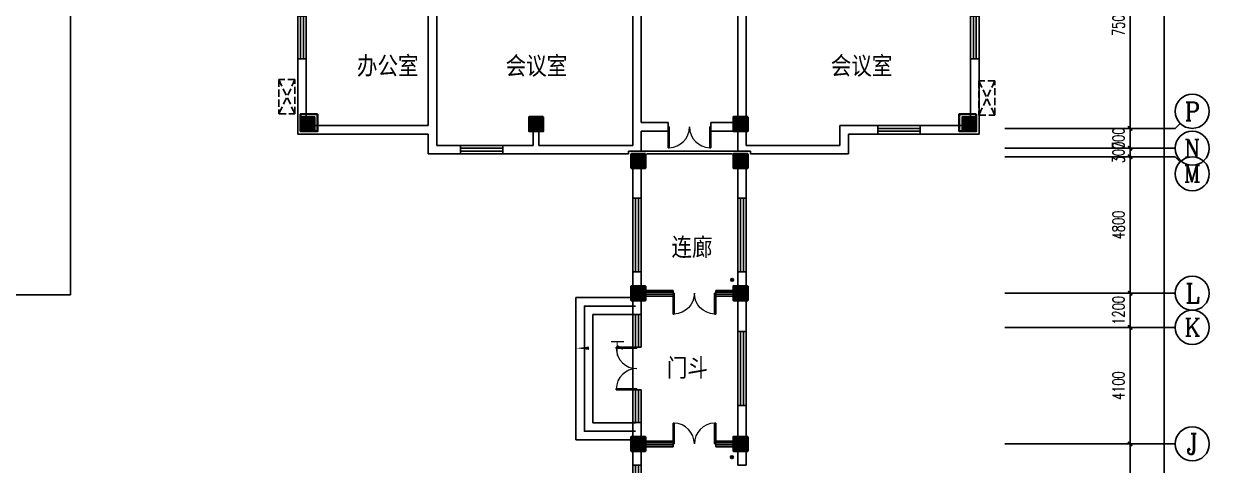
# Model space of a CAD drawing. Extents: x 0 to 302064749, y -59725395 to 1524223.
# Drawn here: x 215878226 to 220054201, y -7673307 to -6120391 of the extents above; entities that cross this region are included whole.
import ezdxf
from ezdxf.enums import TextEntityAlignment as Align

# ---------------------------------------------------------------- set-up
doc = ezdxf.new("R2010")
doc.units = 0
doc.header["$LTSCALE"] = 1000
doc.linetypes.add('DASH', pattern=[0.35, 0.25, -0.1])
for name, color, linetype in [('0-底图', 7, 'Continuous'), ('AXIS', 3, 'Continuous'), ('AXIS_TEXT', 7, 'Continuous'), ('COLU', 7, 'Continuous'), ('COLU_HATCH', 251, 'Continuous'), ('CURTWALL', 4, 'Continuous'), ('DIM_SYMB', 3, 'Continuous'), ('DOOR_FIRE', 4, 'Continuous'), ('PUB_TEXT', 7, 'Continuous'), ('STAIR', 2, 'Continuous'), ('TEXT', 7, 'Continuous'), ('WALL', 2, 'Continuous'), ('WINDOW', 4, 'Continuous'), ('排水', 153, 'Continuous'), ('看线', 30, 'Continuous'), ('空调外机', 211, 'Continuous'), ('道路-DX', 4, 'Continuous')]:
    doc.layers.add(name, color=color, linetype=linetype)
doc.layers.add('砼柱', color=2, linetype='Continuous', lineweight=35)
doc.styles.add('_TCH_AXIS', font='COMPLEX', dxfattribs={"bigfont": 'GBCBIG'})
doc.styles.add('_TCH_DIM', font='SIMPLEX', dxfattribs={"width": 0.8, "height": 5, "bigfont": 'HZTXT'})
doc.styles.add('A_DIM_T3', font='simplex.shx', dxfattribs={"width": 0.7, "bigfont": 'gbcbig.shx'})
doc.styles.add('COMPLEX', font='COMPLEX')
doc.styles.get("Standard").update_dxf_attribs({"font": 'geniso.shx', "bigfont": 'hztxt.shx'})
doc.dimstyles.new('_TCH_ARCH&&150', dxfattribs={"dimtxt": 420, "dimasz": 150, "dimexe": 375, "dimexo": 450, "dimgap": 202.5, "dimtad": 1, "dimdec": 0, "dimzin": 0, "dimdsep": 46, "dimtxsty": 'A_DIM_T3', "dimblk": 'ARCHTICK', "dimcen": 0.09, "dimclrt": 7, "dimazin": 2, "dimtfac": 1, "dimtdec": 0, "dimtix": 1, "dimtmove": 2, "dimatfit": 3, "dimfxl": 150, "dimtolj": 1, "dimtzin": 0, "dimarcsym": 0})

# ---------------------------------------------------------------- blocks, each defined once
blk = doc.blocks.new('ng')
at = {"layer": '排水'}
for p, q in [((345991, 781358), (346091, 781358)), ((346041, 781408), (346041, 781308))]:
    blk.add_line(p, q, dxfattribs=at)
blk.add_circle((346041, 781358), 50, dxfattribs=at)
blk = doc.blocks.new('1111')
at = {"layer": 'COLU_HATCH'}
h = blk.add_hatch(color=256, dxfattribs=at)
h.dxf.hatch_style = 1
h.paths.add_polyline_path([(1186092, 1054591), (1186092, 1055091), (1185592, 1055091), (1185592, 1054591)])
h = blk.add_hatch(color=256, dxfattribs=at)
h.dxf.hatch_style = 1
h.paths.add_polyline_path([(1194142, 1054591), (1194142, 1055091), (1193642, 1055091), (1193642, 1054591)])
h = blk.add_hatch(color=256, dxfattribs=at)
h.dxf.hatch_style = 1
h.paths.add_polyline_path([(1201342, 1054591), (1201342, 1055091), (1200842, 1055091), (1200842, 1054591)])
h = blk.add_hatch(color=256, dxfattribs=at)
h.dxf.hatch_style = 1
h.paths.add_polyline_path([(1209392, 1054591), (1209392, 1055091), (1208892, 1055091), (1208892, 1054591)])
h = blk.add_hatch(color=256, dxfattribs=at)
h.dxf.hatch_style = 1
h.paths.add_polyline_path([(1197742, 1053291), (1197742, 1053791), (1197242, 1053791), (1197242, 1053291)])
h = blk.add_hatch(color=256, dxfattribs=at)
h.dxf.hatch_style = 1
h.paths.add_polyline_path([(1201342, 1053291), (1201342, 1053791), (1200842, 1053791), (1200842, 1053291)])
h = blk.add_hatch(color=256, dxfattribs=at)
h.dxf.hatch_style = 1
h.paths.add_polyline_path([(1197742, 1048641), (1197742, 1049141), (1197242, 1049141), (1197242, 1048641)])
h = blk.add_hatch(color=256, dxfattribs=at)
h.dxf.hatch_style = 1
h.paths.add_polyline_path([(1201342, 1048641), (1201342, 1049141), (1200842, 1049141), (1200842, 1048641)])
h = blk.add_hatch(color=256, dxfattribs=at)
h.dxf.hatch_style = 1
h.paths.add_polyline_path([(1197742, 1043341), (1197742, 1043841), (1197242, 1043841), (1197242, 1043341)])
h = blk.add_hatch(color=256, dxfattribs=at)
h.dxf.hatch_style = 1
h.paths.add_polyline_path([(1201342, 1043341), (1201342, 1043841), (1200842, 1043841), (1200842, 1043341)])
at = {"layer": 'COLU'}
for points in [[(1186092, 1054591), (1186092, 1055091), (1185592, 1055091), (1185592, 1054591)], [(1194142, 1054591), (1194142, 1055091), (1193642, 1055091), (1193642, 1054591)], [(1201342, 1054591), (1201342, 1055091), (1200842, 1055091), (1200842, 1054591)], [(1209392, 1054591), (1209392, 1055091), (1208892, 1055091), (1208892, 1054591)], [(1197742, 1053291), (1197742, 1053791), (1197242, 1053791), (1197242, 1053291)], [(1201342, 1053291), (1201342, 1053791), (1200842, 1053791), (1200842, 1053291)], [(1197742, 1048641), (1197742, 1049141), (1197242, 1049141), (1197242, 1048641)], [(1201342, 1048641), (1201342, 1049141), (1200842, 1049141), (1200842, 1048641)], [(1197742, 1043341), (1197742, 1043841), (1197242, 1043841), (1197242, 1043341)], [(1201342, 1043341), (1201342, 1043841), (1200842, 1043841), (1200842, 1043341)]]:
    blk.add_lwpolyline(points, close=True, dxfattribs=at)
blk = doc.blocks.new('rtyu')
at = {"layer": '砼柱', "lineweight": 35}
for points in [[(2908308, 670840), (2907708, 670840), (2907708, 670240), (2908308, 670240)], [(2908308, 670840), (2907708, 670840), (2907708, 670240), (2908308, 670240)], [(2916258, 670740), (2915758, 670740), (2915758, 670240), (2916258, 670240)], [(2916258, 670740), (2915758, 670740), (2915758, 670240), (2916258, 670240)], [(2923458, 670740), (2922958, 670740), (2922958, 670240), (2923458, 670240)], [(2923458, 670740), (2922958, 670740), (2922958, 670240), (2923458, 670240)], [(2931508, 670840), (2930908, 670840), (2930908, 670240), (2931508, 670240)], [(2931508, 670840), (2930908, 670840), (2930908, 670240), (2931508, 670240)], [(2919858, 669440), (2919358, 669440), (2919358, 668940), (2919858, 668940)], [(2919858, 669440), (2919358, 669440), (2919358, 668940), (2919858, 668940)], [(2923458, 669440), (2922958, 669440), (2922958, 668940), (2923458, 668940)], [(2923458, 669440), (2922958, 669440), (2922958, 668940), (2923458, 668940)], [(2919858, 664790), (2919358, 664790), (2919358, 664290), (2919858, 664290)], [(2919858, 664790), (2919358, 664790), (2919358, 664290), (2919858, 664290)], [(2923458, 664790), (2922958, 664790), (2922958, 664290), (2923458, 664290)], [(2923458, 664790), (2922958, 664790), (2922958, 664290), (2923458, 664290)], [(2919858, 659490), (2919358, 659490), (2919358, 658990), (2919858, 658990)], [(2919858, 659490), (2919358, 659490), (2919358, 658990), (2919858, 658990)], [(2923458, 659490), (2922958, 659490), (2922958, 658990), (2923458, 658990)], [(2923458, 659490), (2922958, 659490), (2922958, 658990), (2923458, 658990)]]:
    blk.add_lwpolyline(points, close=True, dxfattribs=at)
blk = doc.blocks.new('A$C6D717843')
at = {"layer": 'TEXT'}
blk.add_blockref('rtyu', (-2821208, -641940), dxfattribs=at)
blk = doc.blocks.new('_ArchTick')
at = {"color": 0, "linetype": 'ByBlock', "const_width": 0.4}
blk.add_lwpolyline([(-0.5, -0.5), (0.5, 0.5)], dxfattribs=at)
blk = doc.blocks.new('*D1030')
at = {"layer": 'AXIS', "color": 0, "lineweight": -2, "transparency": 16777216}
for p, q in [((1176154, -44750), (1179829, -44750)), ((1179454, -49550), (1179454, -44750)), ((1176154, -49550), (1179829, -49550))]:
    blk.add_line(p, q, dxfattribs=at)
at = {"layer": 'Defpoints', "color": 0, "transparency": 16777216}
for p in [(1175704, -44750), (1179454, -44750), (1175704, -49550)]:
    blk.add_point(p, dxfattribs=at)
at = {"layer": 'AXIS', "color": 0, "lineweight": -2, "transparency": 16777216, "xscale": 150, "yscale": 150, "zscale": 150}
for p, rotation in [((1179454, -44750), 90), ((1179454, -49550), 270)]:
    blk.add_blockref('_ArchTick', p, dxfattribs=dict(at, rotation=rotation))
at = {"layer": 'AXIS', "color": 7, "transparency": 16777216, "insert": (1179041, -47150), "char_height": 420, "attachment_point": 5, "rotation": 90, "style": 'A_DIM_T3'}
blk.add_mtext('\\A1;4800', dxfattribs=at)
blk = doc.blocks.new('*D1031')
at = {"layer": 'AXIS', "color": 0, "lineweight": -2, "transparency": 16777216}
for p, q in [((1176154, -40650), (1179829, -40650)), ((1179454, -44750), (1179454, -40650)), ((1176154, -44750), (1179829, -44750))]:
    blk.add_line(p, q, dxfattribs=at)
at = {"layer": 'Defpoints', "color": 0, "transparency": 16777216}
for p in [(1175704, -40650), (1179454, -40650), (1175704, -44750)]:
    blk.add_point(p, dxfattribs=at)
at = {"layer": 'AXIS', "color": 0, "lineweight": -2, "transparency": 16777216, "xscale": 150, "yscale": 150, "zscale": 150}
for p, rotation in [((1179454, -40650), 90), ((1179454, -44750), 270)]:
    blk.add_blockref('_ArchTick', p, dxfattribs=dict(at, rotation=rotation))
at = {"layer": 'AXIS', "color": 7, "transparency": 16777216, "insert": (1179041, -42700), "char_height": 420, "attachment_point": 5, "rotation": 90, "style": 'A_DIM_T3'}
blk.add_mtext('\\A1;4100', dxfattribs=at)
blk = doc.blocks.new('*D1032')
at = {"layer": 'AXIS', "color": 0, "lineweight": -2, "transparency": 16777216}
for p, q in [((1176154, -39450), (1179829, -39450)), ((1179454, -39450), (1179454, -39300)), ((1179454, -40650), (1179454, -39450)), ((1176154, -40650), (1179829, -40650)), ((1179454, -40650), (1179454, -40800))]:
    blk.add_line(p, q, dxfattribs=at)
at = {"layer": 'Defpoints', "color": 0, "transparency": 16777216}
for p in [(1175704, -39450), (1179454, -39450), (1175704, -40650)]:
    blk.add_point(p, dxfattribs=at)
at = {"layer": 'AXIS', "color": 0, "lineweight": -2, "transparency": 16777216, "xscale": 150, "yscale": 150, "zscale": 150}
for p, rotation in [((1179454, -39450), 270), ((1179454, -40650), 90)]:
    blk.add_blockref('_ArchTick', p, dxfattribs=dict(at, rotation=rotation))
at = {"layer": 'AXIS', "color": 7, "transparency": 16777216, "insert": (1179041, -40050), "char_height": 420, "attachment_point": 5, "rotation": 90, "style": 'A_DIM_T3'}
blk.add_mtext('\\A1;1200', dxfattribs=at)
blk = doc.blocks.new('*D1033')
at = {"layer": 'AXIS', "color": 0, "lineweight": -2, "transparency": 16777216}
for p, q in [((1176154, -34650), (1179829, -34650)), ((1179454, -39450), (1179454, -34650)), ((1176154, -39450), (1179829, -39450))]:
    blk.add_line(p, q, dxfattribs=at)
at = {"layer": 'Defpoints', "color": 0, "transparency": 16777216}
for p in [(1175704, -34650), (1179454, -34650), (1175704, -39450)]:
    blk.add_point(p, dxfattribs=at)
at = {"layer": 'AXIS', "color": 0, "lineweight": -2, "transparency": 16777216, "xscale": 150, "yscale": 150, "zscale": 150}
for p, rotation in [((1179454, -34650), 90), ((1179454, -39450), 270)]:
    blk.add_blockref('_ArchTick', p, dxfattribs=dict(at, rotation=rotation))
at = {"layer": 'AXIS', "color": 7, "transparency": 16777216, "insert": (1179041, -37050), "char_height": 420, "attachment_point": 5, "rotation": 90, "style": 'A_DIM_T3'}
blk.add_mtext('\\A1;4800', dxfattribs=at)
blk = doc.blocks.new('*D1034')
at = {"layer": 'AXIS', "color": 0, "lineweight": -2, "transparency": 16777216}
for p, q in [((1179454, -34350), (1179454, -34200)), ((1176154, -34350), (1179829, -34350)), ((1176154, -34650), (1179829, -34650)), ((1179454, -34650), (1179454, -34350)), ((1179454, -34650), (1179454, -34800))]:
    blk.add_line(p, q, dxfattribs=at)
at = {"layer": 'Defpoints', "color": 0, "transparency": 16777216}
for p in [(1175704, -34350), (1175704, -34650), (1179454, -34350)]:
    blk.add_point(p, dxfattribs=at)
at = {"layer": 'AXIS', "color": 0, "lineweight": -2, "transparency": 16777216, "xscale": 150, "yscale": 150, "zscale": 150}
for p, rotation in [((1179454, -34350), 270), ((1179454, -34650), 90)]:
    blk.add_blockref('_ArchTick', p, dxfattribs=dict(at, rotation=rotation))
at = {"layer": 'AXIS', "color": 7, "transparency": 16777216, "insert": (1179041, -34500), "char_height": 420, "attachment_point": 5, "rotation": 90, "style": 'A_DIM_T3'}
blk.add_mtext('\\A1;300', dxfattribs=at)
blk = doc.blocks.new('*D1035')
at = {"layer": 'AXIS', "color": 0, "lineweight": -2, "transparency": 16777216}
for p, q in [((1176154, -33650), (1179829, -33650)), ((1179454, -33650), (1179454, -33500)), ((1179454, -34350), (1179454, -33650)), ((1176154, -34350), (1179829, -34350)), ((1179454, -34350), (1179454, -34500))]:
    blk.add_line(p, q, dxfattribs=at)
at = {"layer": 'Defpoints', "color": 0, "transparency": 16777216}
for p in [(1175704, -33650), (1179454, -33650), (1175704, -34350)]:
    blk.add_point(p, dxfattribs=at)
at = {"layer": 'AXIS', "color": 0, "lineweight": -2, "transparency": 16777216, "xscale": 150, "yscale": 150, "zscale": 150}
for p, rotation in [((1179454, -33650), 270), ((1179454, -34350), 90)]:
    blk.add_blockref('_ArchTick', p, dxfattribs=dict(at, rotation=rotation))
at = {"layer": 'AXIS', "color": 7, "transparency": 16777216, "insert": (1179041, -34000), "char_height": 420, "attachment_point": 5, "rotation": 90, "style": 'A_DIM_T3'}
blk.add_mtext('\\A1;700', dxfattribs=at)
blk = doc.blocks.new('*D1036')
at = {"layer": 'AXIS', "color": 0, "lineweight": -2, "transparency": 16777216}
for p, q in [((1176154, -26150), (1179829, -26150)), ((1179454, -33650), (1179454, -26150)), ((1176154, -33650), (1179829, -33650))]:
    blk.add_line(p, q, dxfattribs=at)
at = {"layer": 'Defpoints', "color": 0, "transparency": 16777216}
for p in [(1175704, -26150), (1179454, -26150), (1175704, -33650)]:
    blk.add_point(p, dxfattribs=at)
at = {"layer": 'AXIS', "color": 0, "lineweight": -2, "transparency": 16777216, "xscale": 150, "yscale": 150, "zscale": 150}
for p, rotation in [((1179454, -26150), 90), ((1179454, -33650), 270)]:
    blk.add_blockref('_ArchTick', p, dxfattribs=dict(at, rotation=rotation))
at = {"layer": 'AXIS', "color": 7, "transparency": 16777216, "insert": (1179041, -29900), "char_height": 420, "attachment_point": 5, "rotation": 90, "style": 'A_DIM_T3'}
blk.add_mtext('\\A1;7500', dxfattribs=at)
blk = doc.blocks.new('*D1049')
at = {"layer": 'AXIS', "color": 0, "lineweight": -2, "transparency": 16777216}
for p, q in [((1176154, 28250), (1181029, 28250)), ((1180654, -62150), (1180654, 28250)), ((1176154, -62150), (1181029, -62150))]:
    blk.add_line(p, q, dxfattribs=at)
at = {"layer": 'Defpoints', "color": 0, "transparency": 16777216}
for p in [(1175704, 28250), (1180654, 28250), (1175704, -62150)]:
    blk.add_point(p, dxfattribs=at)
at = {"layer": 'AXIS', "color": 0, "lineweight": -2, "transparency": 16777216, "xscale": 150, "yscale": 150, "zscale": 150}
for p, rotation in [((1180654, 28250), 90), ((1180654, -62150), 270)]:
    blk.add_blockref('_ArchTick', p, dxfattribs=dict(at, rotation=rotation))
at = {"layer": 'AXIS', "color": 7, "transparency": 16777216, "insert": (1180241, -16950), "char_height": 420, "attachment_point": 5, "rotation": 90, "style": 'A_DIM_T3'}
blk.add_mtext('\\A1;90400', dxfattribs=at)
blk = doc.blocks.new('$WINLIB2D$00000001')
at = {"color": 0}
for points in [[(-0.5, 0.5), (-0.5, -0.5)], [(-0.5, 0.5), (0.5, 0.5)], [(0.5, -0.5), (0.5, 0.5)], [(0.5, 0.167), (-0.5, 0.167)], [(0.5, -0.167), (-0.5, -0.167)], [(-0.5, -0.5), (0.5, -0.5)]]:
    blk.add_lwpolyline(points, dxfattribs=at)
blk = doc.blocks.new('$DorLib2D$00000002')
for p, q in [((-0.5, 0), (-0.5, 0.4875)), ((-0.475, 0.4875), (-0.5, 0.4875)), ((-0.475, 0), (-0.475, 0.4875)), ((0.475, 0), (0.475, 0.4875)), ((0.475, 0.4875), (0.5, 0.4875)), ((0.5, 0), (0.5, 0.4875)), ((-0.5, 0), (-0.475, 0)), ((0.5, 0), (0.475, 0))]:
    blk.add_line(p, q)
at = {"lineweight": 13}
for centre, start, end in [((-0.4875, 0), 0, 88.53072), ((0.4875, 0), 91.46928, 180)]:
    blk.add_arc(centre, 0.4875, start, end, dxfattribs=at)
blk = doc.blocks.new('_AXISO')
blk.add_circle((0, 0), 0.5)
at = {"layer": 'AXIS_TEXT', "style": 'COMPLEX', "width": 1.041667}
blk.add_attdef('A', text='', height=0.56, dxfattribs=at).set_placement((-0.25, -0.28), (0.25, -0.28), align=Align.FIT)
blk = doc.blocks.new('gfhjghj')
at = {"layer": 'AXIS'}
for p, q in [((1175042.5, -33649.9), (1181042.5, -33649.9)), ((1181218.2, -33474.2), (1181042.5, -33649.9)), ((1175042.5, -34349.9), (1181042.5, -34349.9)), ((1175042.5, -34649.9), (1181042.5, -34649.9)), ((1181218.2, -34825.7), (1181042.5, -34649.9)), ((1175042.5, -39449.9), (1181042.5, -39449.9)), ((1175042.5, -40649.9), (1181042.5, -40649.9)), ((1175042.5, -44749.9), (1181042.5, -44749.9))]:
    blk.add_line(p, q, dxfattribs=at)
at = {"layer": 'CURTWALL'}
for p, q in [((1163356.6, -39349.9), (1162382.7, -39349.9)), ((1162382.7, -39349.9), (1162382.7, -39549.9)), ((1162382.7, -39416.6), (1163356.6, -39416.6)), ((1162382.7, -39483.3), (1163356.6, -39483.3)), ((1162382.7, -39549.9), (1163356.6, -39549.9)), ((1163356.6, -39549.9), (1163356.6, -39349.9)), ((1165482.7, -39349.9), (1164856.6, -39349.9)), ((1164856.6, -39349.9), (1164856.6, -39549.9)), ((1164856.6, -39416.6), (1165482.7, -39416.6)), ((1164856.6, -39483.3), (1165482.7, -39483.3)), ((1164856.6, -39549.9), (1165482.7, -39549.9)), ((1165482.7, -39549.9), (1165482.7, -39349.9)), ((1163356.6, -44649.9), (1162382.7, -44649.9)), ((1162382.7, -44649.9), (1162382.7, -44849.9)), ((1163356.6, -44849.9), (1163356.6, -44649.9)), ((1165482.7, -44649.9), (1164856.6, -44649.9)), ((1164856.6, -44649.9), (1164856.6, -44849.9)), ((1165482.7, -44849.9), (1165482.7, -44649.9)), ((1162382.7, -44716.6), (1163356.6, -44716.6)), ((1162382.7, -44783.3), (1163356.6, -44783.3)), ((1162382.7, -44849.9), (1163356.6, -44849.9)), ((1164856.6, -44716.6), (1165482.7, -44716.6)), ((1164856.6, -44783.3), (1165482.7, -44783.3)), ((1164856.6, -44849.9), (1165482.7, -44849.9))]:
    blk.add_line(p, q, dxfattribs=at)
at = {"layer": 'DIM_SYMB'}
blk.add_lwpolyline([(1160984.5, -41382.9, 0, 0, 0), (1159946.1, -41382.9, 0, 120, 0), (1160396.1, -41382.9, 0, 0, 0)], format="xyseb", dxfattribs=at)
at = {"layer": 'STAIR'}
for points in [[(1162032.7, -39599.9), (1159932.7, -39599.9), (1159932.7, -44605.6), (1162032.7, -44605.6)], [(1162032.7, -39899.9), (1160232.7, -39899.9), (1160232.7, -44305.6), (1162032.7, -44305.6)], [(1162032.7, -40199.9), (1160532.7, -40199.9), (1160532.7, -44005.6), (1162032.7, -44005.6)]]:
    blk.add_lwpolyline(points, dxfattribs=at)
at = {"layer": 'WALL'}
for p, q in [((1162232.7, -33449.9), (1162232.7, -28749.9)), ((1165632.7, -33449.9), (1165632.7, -28749.9)), ((1154732.7, -33549.9), (1154732.7, -28949.9)), ((1155032.7, -33649.9), (1155032.7, -28949.9)), ((1161932.7, -33649.9), (1161932.7, -28949.9)), ((1165932.7, -33649.9), (1165932.7, -28949.9)), ((1150432.7, -31199.9), (1150132.7, -31199.9)), ((1150132.7, -31199.9), (1150132.7, -33849.9)), ((1150432.7, -33549.9), (1150432.7, -31199.9)), ((1174132.7, -31199.9), (1173832.7, -31199.9)), ((1173832.7, -31199.9), (1173832.7, -33549.9)), ((1174132.7, -33849.9), (1174132.7, -31199.9)), ((1154732.7, -33549.9), (1150432.7, -33549.9)), ((1155032.7, -34249.9), (1155032.7, -33649.9)), ((1158432.7, -34249.9), (1158432.7, -33449.9)), ((1158432.7, -33449.9), (1158632.7, -33449.9)), ((1158632.7, -34249.9), (1158632.7, -33449.9)), ((1161932.7, -34249.9), (1161932.7, -33649.9)), ((1163182.5, -33449.9), (1162232.7, -33449.9)), ((1162232.7, -34449.9), (1162232.7, -33749.9)), ((1162232.7, -33749.9), (1163182.5, -33749.9)), ((1163182.5, -33749.9), (1163182.5, -33449.9)), ((1165632.7, -33449.9), (1164682.5, -33449.9)), ((1164682.5, -33449.9), (1164682.5, -33749.9)), ((1164682.5, -33749.9), (1165632.7, -33749.9)), ((1165632.7, -34449.9), (1165632.7, -33749.9)), ((1165932.7, -34249.9), (1165932.7, -33649.9)), ((1170562.7, -33549.9), (1169232.7, -33549.9)), ((1169232.7, -33549.9), (1169232.7, -34249.9)), ((1170562.7, -33849.9), (1170562.7, -33549.9)), ((1173832.7, -33549.9), (1172062.7, -33549.9)), ((1172062.7, -33549.9), (1172062.7, -33849.9)), ((1154732.7, -33849.9), (1150132.7, -33849.9)), ((1154732.7, -34549.9), (1154732.7, -33849.9)), ((1169532.7, -33849.9), (1170562.7, -33849.9)), ((1169532.7, -33849.9), (1169532.7, -34549.9)), ((1172062.7, -33849.9), (1174132.7, -33849.9)), ((1154732.7, -34549.9), (1155862.7, -34549.9)), ((1155862.7, -34249.9), (1155032.7, -34249.9)), ((1155862.7, -34549.9), (1155862.7, -34249.9)), ((1158432.7, -34249.9), (1157362.7, -34249.9)), ((1157362.7, -34249.9), (1157362.7, -34549.9)), ((1157362.7, -34549.9), (1158532.7, -34549.9)), ((1161785.4, -34549.9), (1158532.7, -34549.9)), ((1161785.4, -34249.9), (1158632.7, -34249.9)), ((1161785.4, -34249.9), (1161932.7, -34249.9)), ((1161785.4, -34449.9), (1162232.7, -34449.9)), ((1161785.4, -34449.9), (1161785.4, -34549.9)), ((1165632.7, -34449.9), (1166082.7, -34449.9)), ((1165932.7, -34249.9), (1166082.7, -34249.9)), ((1169232.7, -34249.9), (1166082.7, -34249.9)), ((1166082.7, -34549.9), (1166082.7, -34449.9)), ((1169532.7, -34549.9), (1166082.7, -34549.9)), ((1161932.7, -34949.9), (1161932.7, -36099.9)), ((1162232.7, -34949.9), (1161932.7, -34949.9)), ((1162232.7, -36099.9), (1162232.7, -34949.9)), ((1165632.7, -34949.9), (1165632.7, -36099.9)), ((1165932.7, -34949.9), (1165632.7, -34949.9)), ((1165932.7, -36099.9), (1165932.7, -34949.9)), ((1161932.7, -36099.9), (1162232.7, -36099.9)), ((1165632.7, -36099.9), (1165932.7, -36099.9)), ((1161932.7, -38699.9), (1161932.7, -40199.9)), ((1162232.7, -38699.9), (1161932.7, -38699.9)), ((1162232.7, -40199.9), (1162232.7, -38699.9)), ((1165632.7, -38699.9), (1165632.7, -40799.9)), ((1165932.7, -38699.9), (1165632.7, -38699.9)), ((1165932.7, -40799.9), (1165932.7, -38699.9)), ((1161932.7, -40199.9), (1162232.7, -40199.9)), ((1165632.7, -40799.9), (1165932.7, -40799.9)), ((1165632.7, -43399.9), (1165632.7, -45499.9)), ((1165932.7, -43399.9), (1165632.7, -43399.9)), ((1165932.7, -45499.9), (1165932.7, -43399.9)), ((1161932.7, -43999.9), (1161932.7, -45499.9)), ((1162232.7, -43999.9), (1161932.7, -43999.9)), ((1162232.7, -45499.9), (1162232.7, -43999.9)), ((1161932.7, -45499.9), (1162232.7, -45499.9)), ((1165632.7, -45499.9), (1165932.7, -45499.9))]:
    blk.add_line(p, q, dxfattribs=at)
at = {"layer": 'WINDOW'}
blk.add_line((1161932.7, -41349.9), (1161932.7, -42849.9), dxfattribs=at)
at = {"layer": '看线'}
for p, q in [((1162232.7, -34449.9), (1165682.7, -34449.9)), ((1162432.7, -34549.9), (1165432.7, -34549.9))]:
    blk.add_line(p, q, dxfattribs=at)
at = {"layer": '空调外机', "linetype": 'DASH'}
for p, q in [((1149473.4, -31937.6), (1150035.9, -33137.6)), ((1150035.9, -31937.6), (1149473.4, -33137.6)), ((1174125.8, -31981.7), (1174688.3, -33181.7)), ((1174688.3, -31981.7), (1174125.8, -33181.7))]:
    blk.add_line(p, q, dxfattribs=at)
for points in [[(1149473.4, -31937.6), (1149473.4, -33137.6), (1150035.9, -33137.6), (1150035.9, -31937.6)], [(1174125.8, -31981.7), (1174125.8, -33181.7), (1174688.3, -33181.7), (1174688.3, -31981.7)]]:
    blk.add_lwpolyline(points, close=True, dxfattribs=at)
at = {"layer": '道路-DX', "ltscale": 5}
for p in [(1142132.7, 5600.1), (1060432.7, -39499.9)]:
    blk.add_line(p, (1142132.7, -39499.9), dxfattribs=at)
for name, p in [('A$C6D717843', (1063732.7, -62049.9)), ('1111', (-35359.3, -1088341))]:
    blk.add_blockref(name, p)
at = {"layer": 'AXIS'}
ref = blk.add_blockref('_AXISO', (1181642.5, -33049.9), dxfattribs=dict(at, xscale=1200, yscale=1200, zscale=1200))
ref.add_attrib('A', 'P', dxfattribs={"layer": 'AXIS_TEXT', "height": 652.9, "style": '_TCH_AXIS'}).set_placement((1181378.2, -33376.4), (1181906.8, -33376.4), align=Align.FIT)
ref = blk.add_blockref('_AXISO', (1181642.5, -34349.9), dxfattribs=dict(at, xscale=1200, yscale=1200, zscale=1200))
ref.add_attrib('A', 'N', dxfattribs={"layer": 'AXIS_TEXT', "height": 622.9, "style": '_TCH_AXIS'}).set_placement((1181360.7, -34661.4), (1181924.3, -34661.4), align=Align.FIT)
ref = blk.add_blockref('_AXISO', (1181642.5, -35249.9), dxfattribs=dict(at, xscale=1200, yscale=1200, zscale=1200))
ref.add_attrib('A', 'M', dxfattribs={"layer": 'AXIS_TEXT', "height": 594, "style": '_TCH_AXIS'}).set_placement((1181345.5, -35546.9), (1181939.5, -35546.9), align=Align.FIT)
ref = blk.add_blockref('_AXISO', (1181642.5, -39449.9), dxfattribs=dict(at, xscale=1200, yscale=1200, zscale=1200))
ref.add_attrib('A', 'L', dxfattribs={"layer": 'AXIS_TEXT', "height": 683.5, "style": '_TCH_AXIS'}).set_placement((1181398.4, -39791.7), (1181886.6, -39791.7), align=Align.FIT)
ref = blk.add_blockref('_AXISO', (1181642.5, -40649.9), dxfattribs=dict(at, xscale=1200, yscale=1200, zscale=1200))
ref.add_attrib('A', 'K', dxfattribs={"layer": 'AXIS_TEXT', "height": 622.9, "style": '_TCH_AXIS'}).set_placement((1181360.7, -40961.4), (1181924.3, -40961.4), align=Align.FIT)
ref = blk.add_blockref('_AXISO', (1181642.5, -44749.9), dxfattribs=dict(at, xscale=1200, yscale=1200, zscale=1200))
ref.add_attrib('A', 'J', dxfattribs={"layer": 'AXIS_TEXT', "height": 744.1, "style": '_TCH_AXIS'}).set_placement((1181447.6, -45122), (1181837.4, -45122), align=Align.FIT)
at = {"layer": 'DOOR_FIRE', "xscale": 1500, "yscale": 1500, "zscale": 300, "rotation": 179.9999999999926}
blk.add_blockref('$DorLib2D$00000002', (1163932.5, -33599.9), dxfattribs=at)
at = {"layer": 'WINDOW'}
for name, p, xscale, yscale, zscale, rotation in [('$WINLIB2D$00000001', (1150282.7, -30449.9), -1500, 300, 300, 270), ('$WINLIB2D$00000001', (1173982.7, -30449.9), 1500, 300, 300, 90), ('$WINLIB2D$00000001', (1171312.7, -33699.9), -1500, 300, 300, 180), ('$WINLIB2D$00000001', (1162082.7, -37399.9), -2600, 300, 300, 270), ('$WINLIB2D$00000001', (1165782.7, -37399.9), 2600, 300, 300, 90), ('$DorLib2D$00000002', (1164106.6, -39449.9), -1500, 1500, 200, 180), ('$WINLIB2D$00000001', (1162082.7, -40774.9), 1150, 300, 300, 270), ('$WINLIB2D$00000001', (1165782.7, -42099.9), 2600, 300, 300, 90), ('$DorLib2D$00000002', (1162082.7, -42099.9), 1500, 1500, 300, 90), ('$WINLIB2D$00000001', (1162082.7, -43424.9), -1150, 300, 300, 270), ('$WINLIB2D$00000001', (1162082.7, -46799.9), 2600, 300, 300, 270)]:
    blk.add_blockref(name, p, dxfattribs=dict(at, xscale=xscale, yscale=yscale, zscale=zscale, rotation=rotation))
at = {"layer": 'WINDOW', "xscale": 1500}
for name, p, yscale, zscale in [('$WINLIB2D$00000001', (1156612.7, -34399.9), 300, 300), ('$DorLib2D$00000002', (1164106.6, -44749.9), 1500, 200)]:
    blk.add_blockref(name, p, dxfattribs=dict(at, yscale=yscale, zscale=zscale))
at = {"layer": '排水'}
for p in [(819394, -820336.6), (819387.3, -826573.2)]:
    blk.add_blockref('ng', p, dxfattribs=at)
at = {"layer": 'PUB_TEXT'}
for s, p in [('办公室', (1152218.8, -31832)), ('会议室', (1157458.2, -31832)), ('会议室', (1168910.6, -31832)), ('连廊', (1163299.9, -38214.5)), ('门斗', (1163134.9, -42457.2))]:
    blk.add_text(s, height=723.4, dxfattribs=at).set_placement(p)
at = {"layer": 'PUB_TEXT', "style": '_TCH_DIM'}
blk.add_text('下', height=506.4, dxfattribs=at).set_placement((1161142, -41645.4))
at = {"layer": 'AXIS'}
for p1, p2, distance, picture, middle in [((1175703.7, -62149.9), (1175703.7, 28250.1), -4950, '*D1049', (1180241.2, -16949.9)), ((1175703.7, -33649.9), (1175703.7, -26149.9), -3750, '*D1036', (1179041.2, -29899.9)), ((1175703.7, -34349.9), (1175703.7, -33649.9), -3750, '*D1035', (1179041.2, -33999.9)), ((1175703.7, -34649.9), (1175703.7, -34349.9), -3750, '*D1034', (1179041.2, -34499.9)), ((1175703.7, -39449.9), (1175703.7, -34649.9), -3750, '*D1033', (1179041.2, -37049.9)), ((1175703.7, -40649.9), (1175703.7, -39449.9), -3750, '*D1032', (1179041.2, -40049.9)), ((1175703.7, -44749.9), (1175703.7, -40649.9), -3750, '*D1031', (1179041.2, -42699.9)), ((1175703.7, -49549.9), (1175703.7, -44749.9), -3750, '*D1030', (1179041.2, -47149.9))]:
    dim = blk.add_aligned_dim(p1=p1, p2=p2, distance=distance, dimstyle='_TCH_ARCH&&150', dxfattribs=at)
    dim.commit()
    dim.dimension.update_dxf_attribs({"geometry": picture, "text_midpoint": middle})
blk = doc.blocks.new('1#教学楼-电提建筑结构')
at = {"layer": '0-底图'}
blk.add_blockref('gfhjghj', (997396.8, -30782), dxfattribs=at)

msp = doc.modelspace()

# ---------------------------------------------------------------- block references
at = {"xscale": 100, "yscale": 100, "zscale": 100}
msp.add_blockref('1#教学楼-电提建筑结构', (2090275, -45113), dxfattribs=at)

doc.saveas('drawing.dxf')
